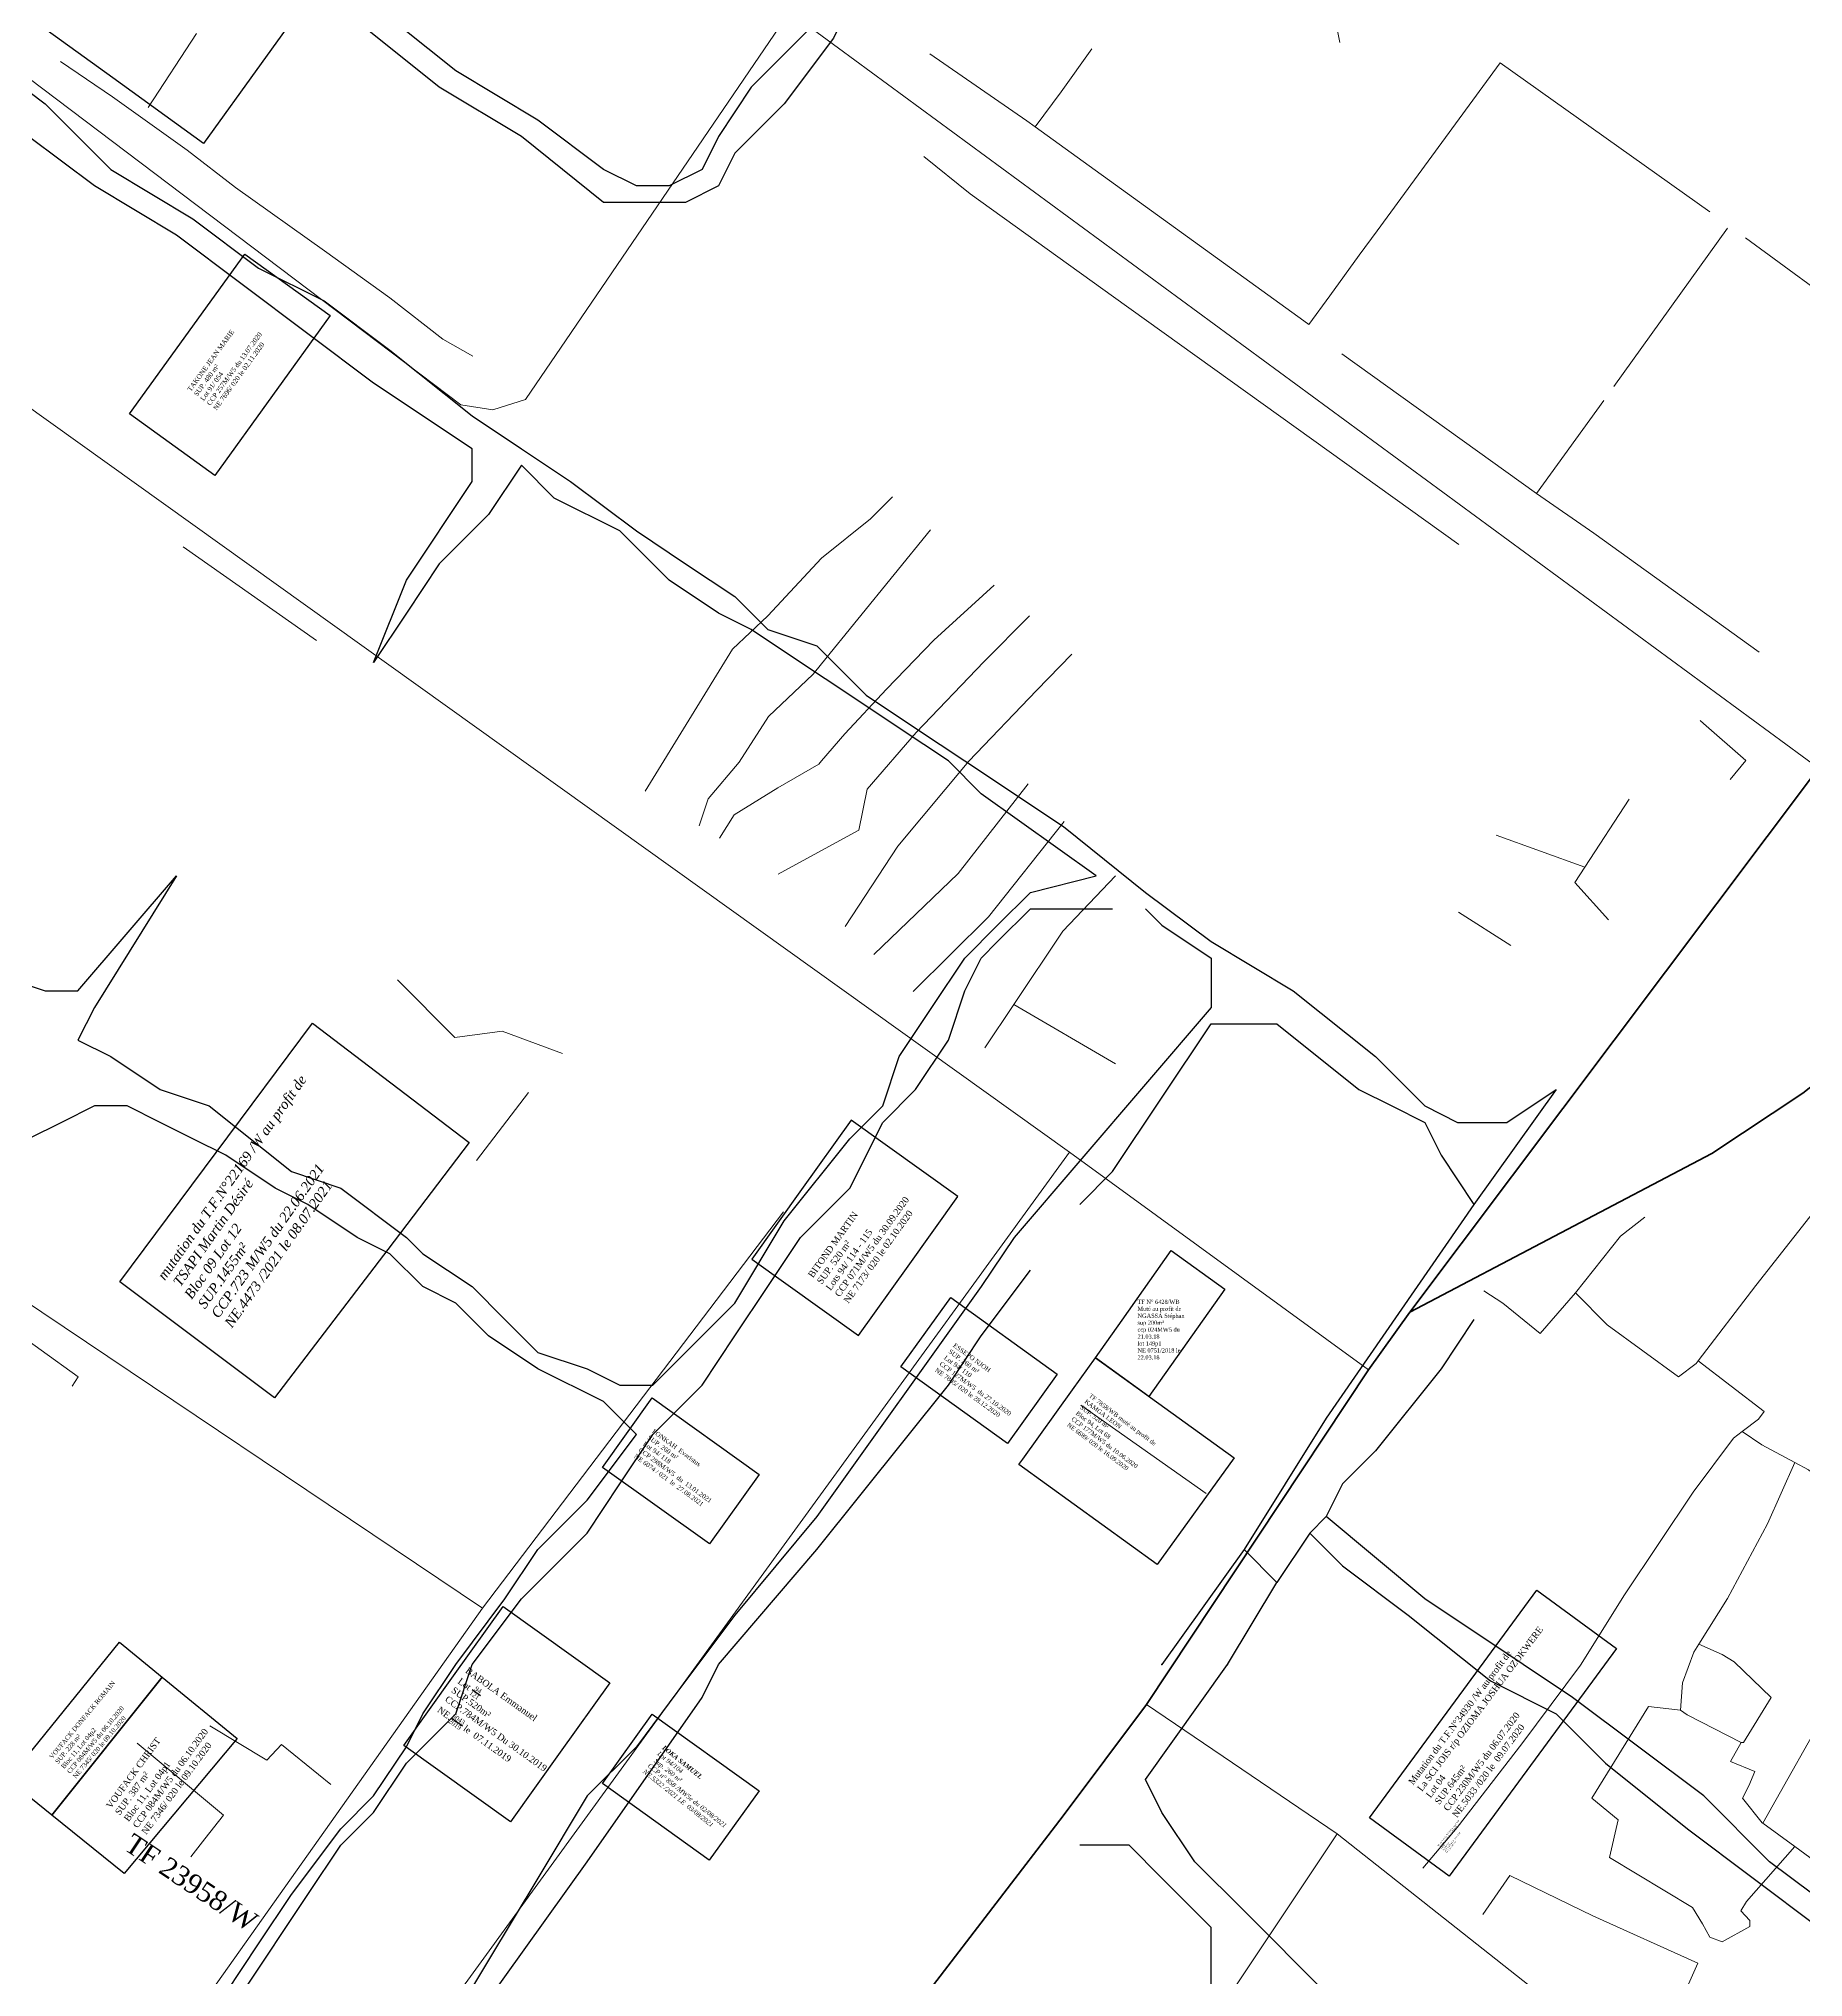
# Model space of a CAD drawing. Header units: millimetres. Extents: x 579832 to 917290, y 449831 to 1452191.
# Drawn here: x 582710.1 to 582978.7, y 450492.4 to 450787.4 of the extents above; entities that cross this region are included whole.
import ezdxf

# ---------------------------------------------------------------- set-up
doc = ezdxf.new("R2010")
doc.units = ezdxf.units.MM
doc.header["$LTSCALE"] = 10
for name, color, linetype, lineweight in [('drains_fossés', 120, 'Continuous', 20), ('Roads_main1', 10, 'Continuous', 100), ('Roads_others', 24, 'Continuous', 9)]:
    doc.layers.add(name, color=color, linetype=linetype, lineweight=lineweight)
for name, color, linetype in [('end maj 26 02 2021', 7, 'Continuous'), ('MAJ AOUT 2021', 7, 'Continuous'), ('MAJ JUILLET 06.07.2021', 7, 'Continuous'), ('MAJ JUILLET 2021', 7, 'Continuous')]:
    doc.layers.add(name, color=color, linetype=linetype)
doc.styles.add('Times 1.0', font='times.ttf', dxfattribs={"width": 0.99, "height": 1})

msp = doc.modelspace()

# ---------------------------------------------------------------- linework, layer by layer
at = {"layer": 'drains_fossés'}
for p, q in [((582734.16, 450788.19), (582726.8, 450776.93)), ((582967.21, 450758.54), (582949.89, 450734.47)), ((582938.15, 450718.18), (582908.51, 450739.43)), ((582948.36, 450732.35), (582938.15, 450718.18)), ((582752.42, 450695.81), (582732.15, 450710.05)), ((582952.22, 450671.65), (582945.5, 450661.3)), ((582945.5, 450661.3), (582931.98, 450666.2)), ((582934.23, 450649.42), (582926.25, 450654.49)), ((582854.14, 450633.82), (582858.59, 450640.45)), ((582874.03, 450631.38), (582858.59, 450640.45)), ((582776.77, 450616.7), (582784.72, 450627.01)), ((582887.87, 450566.04), (582868.75, 450579.44)), ((582977.47, 450512.29), (582972.6, 450515.85))]:
    msp.add_line(p, q, dxfattribs=at)
for points in [[(582908.21, 450786.82), (582905.57, 450800), (582904.84, 450803.66), (582890.53, 450813.97)], [(582870.45, 450785.84), (582865.79, 450779.29), (582861.82, 450773.96)], [(582776.23, 450739.06), (582771.63, 450741.69), (582763.58, 450747.96), (582753.65, 450755.11), (582740.07, 450764.73), (582732.73, 450770.41), (582721.37, 450778.54), (582713.45, 450783.94)], [(582861.82, 450773.96), (582860.57, 450774.87), (582845.8, 450785.08)], [(582964.51, 450761.04), (582932.6, 450783.74), (582919.55, 450765.91), (582913.86, 450758.14), (582911.14, 450754.44), (582906.65, 450748.25), (582903.5, 450743.92), (582902.72, 450744.46), (582861.82, 450773.96)], [(582926.31, 450710.42), (582901.55, 450728.19), (582873.73, 450748.13), (582851.95, 450763.78), (582844.89, 450769.49)], [(582969.95, 450757.1), (582986.83, 450744.73), (583000, 450735.34), (583005.36, 450731.53), (583006.77, 450730.43), (583007.86, 450728.27)], [(582802.45, 450672.91), (582815.75, 450694.51), (582821.11, 450699.55), (582829.3, 450708.36), (582836.76, 450714.32), (582840.1, 450717.66)], [(582938.15, 450718.18), (582946.84, 450712.16), (582972.02, 450694.03)], [(582845.89, 450712.64), (582829.31, 450692.26), (582828.01, 450690.67), (582821.24, 450684.26), (582816.75, 450677.31), (582812.04, 450671.73), (582810.69, 450667.63)], [(582855.57, 450704.25), (582846.39, 450695.87), (582839.19, 450688.4), (582832.86, 450681.62), (582829.3, 450677.48), (582828.88, 450676.99), (582822.63, 450673.38), (582816.01, 450669.3), (582813.79, 450665.73)], [(582860.98, 450699.57), (582854.01, 450692.55), (582843.7, 450681.84), (582836.24, 450673.2), (582834.97, 450666.96), (582829.3, 450663.87), (582822.71, 450660.27)], [(582832.88, 450652.31), (582840.91, 450664.52), (582851.72, 450677.47), (582862.01, 450688.2), (582867.39, 450693.75)], [(582963.03, 450683.64), (582963.56, 450683.19), (582970, 450677.53), (582967.63, 450674.64)], [(582837.28, 450648.04), (582850.09, 450660.38), (582860.75, 450674.02)], [(582843.23, 450642.39), (582854.71, 450653.78), (582866.23, 450668.25)], [(582945.5, 450661.3), (582943.99, 450658.97), (582949.08, 450653.29)], [(582858.59, 450640.45), (582866.04, 450651.56), (582874.04, 450660.02)], [(582789.85, 450632.98), (582780.69, 450636.39), (582773.46, 450635.41), (582764.73, 450644.2)], [(582983.09, 450612.36), (582971.53, 450597.69), (582962.72, 450586.2)], [(582954.64, 450608.07), (582950.92, 450605.15), (582944.05, 450596.53)], [(582944.05, 450596.53), (582938.68, 450590.35), (582933.01, 450594.99), (582930.11, 450596.87)], [(582962.72, 450586.2), (582962.43, 450585.82), (582959.74, 450583.75), (582948.9, 450591.66), (582944.05, 450596.53)], [(582715.22, 450582.33), (582716.16, 450583.78), (582699.19, 450595.93)], [(582969.45, 450575.43), (582971.94, 450577.34), (582972.8, 450578.47), (582962.72, 450586.2)], [(582920.85, 450509.02), (582926.04, 450515.2), (582935.9, 450527.94), (582944.82, 450539.91), (582951.55, 450550.62), (582961.97, 450566.22), (582968.14, 450574.43), (582969.45, 450575.43)], [(582969.45, 450575.43), (582972.42, 450573.42), (582977.46, 450570.74)], [(582962.84, 450543.09), (582967.18, 450550.06), (582973.3, 450561.41), (582977.46, 450570.74)], [(582977.46, 450570.74), (582979.56, 450569.63), (582985.31, 450564.9), (582998.46, 450557.5)], [(582960.03, 450533.07), (582960.38, 450537.19), (582962.1, 450541.89), (582962.84, 450543.09)], [(582969.28, 450528.12), (582969.63, 450528.1), (582973.86, 450534.95), (582968.24, 450540.38), (582966.39, 450541.54), (582962.84, 450543.09)], [(582960.03, 450533.07), (582955.19, 450533.62), (582946.54, 450519.66), (582950.55, 450516.35), (582949.24, 450510.64), (582961.9, 450503.04), (582963.42, 450500.55), (582964.51, 450498.48)], [(582969.28, 450528.12), (582961.08, 450532.31), (582960.03, 450533.07)], [(582754.62, 450521.75), (582747.08, 450527.84), (582744.85, 450525.45), (582736.21, 450530.65)], [(582984.82, 450529.84), (582981.26, 450531.23), (582974.6, 450519.44), (582972.6, 450515.85)], [(582984.82, 450529.84), (582994.19, 450523.35), (582999.69, 450519.18), (582993.07, 450508.64), (582989.8, 450503.29), (582977.47, 450512.29)], [(582733.3, 450510.72), (582735.45, 450513.47), (582738.27, 450517.07), (582725.15, 450528.04)], [(582972.6, 450515.85), (582972.49, 450515.92), (582969.49, 450519.65), (582970.46, 450521.51), (582971.36, 450523.72), (582967.64, 450525.21), (582969.28, 450528.12)], [(582977.47, 450512.29), (582970.12, 450503.93), (582969.25, 450502.53), (582970.63, 450501.03), (582970.6, 450500.13), (582966.37, 450497.78), (582964.51, 450498.48)], [(582929.97, 450501.96), (582934.06, 450507.91), (582946.69, 450501.74), (582962.71, 450494.53)], [(582962.71, 450494.53), (582961.25, 450491.33), (582958.88, 450481.11)]]:
    msp.add_lwpolyline(points, dxfattribs=at)
at = {"layer": 'end maj 26 02 2021', "flags": 128}
for points in [[(582843.61, 450814.99), (582841.11, 450809.99), (582833.61, 450799.99), (582828.61, 450789.99), (582818.61, 450779.99), (582813.61, 450772.49), (582811.11, 450767.49), (582806.11, 450764.99), (582801.11, 450764.99), (582796.11, 450767.49), (582786.11, 450774.99), (582773.61, 450782.49), (582761.11, 450792.49), (582748.61, 450799.99), (582741.11, 450807.49), (582731.11, 450812.49), (582726.11, 450814.99), (582723.61, 450819.99)], [(582843.61, 450814.99), (582841.11, 450809.99), (582833.61, 450799.99), (582828.61, 450789.99), (582818.61, 450779.99), (582813.61, 450772.49), (582811.11, 450767.49), (582806.11, 450764.99), (582801.11, 450764.99), (582796.11, 450767.49), (582786.11, 450774.99), (582773.61, 450782.49), (582761.11, 450792.49), (582748.61, 450799.99), (582741.11, 450807.49), (582731.11, 450812.49), (582726.11, 450814.99), (582723.61, 450819.99)], [(582853.61, 450812.49), (582848.61, 450809.99), (582843.61, 450807.49), (582836.11, 450797.49), (582831.11, 450787.49), (582823.61, 450777.49), (582816.11, 450769.99), (582813.61, 450764.99), (582808.61, 450762.49), (582801.11, 450762.49), (582796.11, 450762.49), (582783.61, 450772.49), (582771.11, 450779.99), (582758.61, 450789.99), (582746.11, 450797.49), (582738.61, 450802.49), (582728.61, 450809.99), (582721.11, 450814.99)], [(582853.61, 450812.49), (582848.61, 450809.99), (582843.61, 450807.49), (582836.11, 450797.49), (582831.11, 450787.49), (582823.61, 450777.49), (582816.11, 450769.99), (582813.61, 450764.99), (582808.61, 450762.49), (582801.11, 450762.49), (582796.11, 450762.49), (582783.61, 450772.49), (582771.11, 450779.99), (582758.61, 450789.99), (582746.11, 450797.49), (582738.61, 450802.49), (582728.61, 450809.99), (582721.11, 450814.99)], [(582701.11, 450784.99), (582711.11, 450777.49), (582721.11, 450767.49), (582733.61, 450759.99), (582743.61, 450752.49), (582753.61, 450747.49), (582763.61, 450739.99), (582776.11, 450729.99), (582783.61, 450724.99)], [(582701.11, 450784.99), (582711.11, 450777.49), (582721.11, 450767.49), (582733.61, 450759.99), (582743.61, 450752.49), (582753.61, 450747.49), (582763.61, 450739.99), (582776.11, 450729.99), (582783.61, 450724.99)], [(582761.11, 450692.49), (582766.11, 450704.99), (582776.11, 450719.99), (582776.11, 450724.99), (582761.11, 450734.99), (582751.11, 450742.49), (582741.11, 450749.99), (582731.11, 450757.49), (582718.61, 450764.99), (582708.61, 450772.49), (582703.61, 450777.49), (582698.61, 450779.99)], [(582761.11, 450692.49), (582766.11, 450704.99), (582776.11, 450719.99), (582776.11, 450724.99), (582761.11, 450734.99), (582751.11, 450742.49), (582741.11, 450749.99), (582731.11, 450757.49), (582718.61, 450764.99), (582708.61, 450772.49), (582703.61, 450777.49), (582698.61, 450779.99)], [(582783.61, 450724.99), (582791.11, 450719.99), (582801.11, 450712.49), (582808.61, 450707.49), (582816.11, 450702.49), (582821.11, 450697.49), (582828.61, 450694.99), (582836.11, 450687.49), (582843.61, 450682.49), (582851.11, 450677.49), (582866.11, 450667.49), (582878.61, 450657.49), (582888.61, 450649.99), (582901.11, 450642.49), (582913.61, 450632.49), (582921.11, 450624.99), (582926.11, 450622.49), (582933.61, 450622.49), (582941.11, 450627.49)], [(582783.61, 450724.99), (582791.11, 450719.99), (582801.11, 450712.49), (582808.61, 450707.49), (582816.11, 450702.49), (582821.11, 450697.49), (582828.61, 450694.99), (582836.11, 450687.49), (582843.61, 450682.49), (582851.11, 450677.49), (582866.11, 450667.49), (582878.61, 450657.49), (582888.61, 450649.99), (582901.11, 450642.49), (582913.61, 450632.49), (582921.11, 450624.99), (582926.11, 450622.49), (582933.61, 450622.49), (582941.11, 450627.49)], [(582871.11, 450659.99), (582853.61, 450672.49), (582848.61, 450677.49), (582841.11, 450682.49), (582833.61, 450687.49), (582826.11, 450692.49), (582818.61, 450697.49), (582813.61, 450699.99), (582806.11, 450704.99), (582798.61, 450712.49), (582788.61, 450717.49), (582783.61, 450722.49), (582778.61, 450714.99), (582771.11, 450707.49), (582766.11, 450699.99), (582761.11, 450692.49)], [(582871.11, 450659.99), (582853.61, 450672.49), (582848.61, 450677.49), (582841.11, 450682.49), (582833.61, 450687.49), (582826.11, 450692.49), (582818.61, 450697.49), (582813.61, 450699.99), (582806.11, 450704.99), (582798.61, 450712.49), (582788.61, 450717.49), (582783.61, 450722.49), (582778.61, 450714.99), (582771.11, 450707.49), (582766.11, 450699.99), (582761.11, 450692.49)], [(582648.61, 450684.99), (582653.61, 450679.99), (582661.11, 450674.99), (582671.11, 450669.99), (582673.61, 450664.99), (582681.11, 450662.49), (582696.11, 450652.49), (582703.61, 450644.99), (582711.11, 450642.49), (582716.11, 450642.49), (582731.11, 450659.99), (582718.61, 450639.99), (582716.11, 450634.99), (582721.11, 450632.49)], [(582648.61, 450684.99), (582653.61, 450679.99), (582661.11, 450674.99), (582671.11, 450669.99), (582673.61, 450664.99), (582681.11, 450662.49), (582696.11, 450652.49), (582703.61, 450644.99), (582711.11, 450642.49), (582716.11, 450642.49), (582731.11, 450659.99), (582718.61, 450639.99), (582716.11, 450634.99), (582721.11, 450632.49)], [(582803.61, 450582.49), (582808.61, 450587.49), (582816.11, 450594.99), (582823.61, 450607.49), (582833.61, 450619.99), (582838.61, 450624.99), (582841.11, 450632.49), (582846.11, 450639.99), (582851.11, 450647.49), (582856.11, 450652.49), (582861.11, 450657.49), (582871.11, 450659.99)], [(582803.61, 450582.49), (582808.61, 450587.49), (582816.11, 450594.99), (582823.61, 450607.49), (582833.61, 450619.99), (582838.61, 450624.99), (582841.11, 450632.49), (582846.11, 450639.99), (582851.11, 450647.49), (582856.11, 450652.49), (582861.11, 450657.49), (582871.11, 450659.99)], [(582741.11, 450489.99), (582751.11, 450504.99), (582756.11, 450512.49), (582761.11, 450517.49), (582766.11, 450524.99), (582773.61, 450532.49), (582776.11, 450539.99), (582783.61, 450549.99), (582786.11, 450552.49), (582793.61, 450559.99), (582798.61, 450567.49), (582803.61, 450574.99), (582811.11, 450582.49), (582816.11, 450589.99), (582821.11, 450597.49), (582826.11, 450604.99), (582833.61, 450612.49), (582838.61, 450622.49), (582843.61, 450627.49), (582848.61, 450634.99), (582851.11, 450642.49), (582853.61, 450647.49), (582856.11, 450649.99), (582861.11, 450654.99), (582866.11, 450654.99), (582873.61, 450654.99)], [(582741.11, 450489.99), (582751.11, 450504.99), (582756.11, 450512.49), (582761.11, 450517.49), (582766.11, 450524.99), (582773.61, 450532.49), (582776.11, 450539.99), (582783.61, 450549.99), (582786.11, 450552.49), (582793.61, 450559.99), (582798.61, 450567.49), (582803.61, 450574.99), (582811.11, 450582.49), (582816.11, 450589.99), (582821.11, 450597.49), (582826.11, 450604.99), (582833.61, 450612.49), (582838.61, 450622.49), (582843.61, 450627.49), (582848.61, 450634.99), (582851.11, 450642.49), (582853.61, 450647.49), (582856.11, 450649.99), (582861.11, 450654.99), (582866.11, 450654.99), (582873.61, 450654.99)], [(582878.61, 450654.99), (582881.11, 450652.49), (582888.61, 450647.49)], [(582878.61, 450654.99), (582881.11, 450652.49), (582888.61, 450647.49)], [(582888.61, 450647.49), (582888.61, 450639.99), (582858.61, 450604.99), (582853.61, 450597.49), (582828.61, 450562.49), (582816.11, 450547.49), (582808.61, 450537.49), (582801.11, 450527.49), (582793.61, 450519.99), (582786.11, 450507.49), (582778.61, 450494.99), (582771.11, 450482.49), (582756.11, 450462.49), (582743.61, 450447.49), (582738.61, 450437.49)], [(582888.61, 450647.49), (582888.61, 450639.99), (582858.61, 450604.99), (582853.61, 450597.49), (582828.61, 450562.49), (582816.11, 450547.49), (582808.61, 450537.49), (582801.11, 450527.49), (582793.61, 450519.99), (582786.11, 450507.49), (582778.61, 450494.99), (582771.11, 450482.49), (582756.11, 450462.49), (582743.61, 450447.49), (582738.61, 450437.49)], [(582868.61, 450609.99), (582873.61, 450614.99), (582888.61, 450637.49), (582898.61, 450637.49)], [(582868.61, 450609.99), (582873.61, 450614.99), (582888.61, 450637.49), (582898.61, 450637.49)], [(582898.61, 450637.49), (582911.11, 450627.49), (582916.11, 450624.99), (582921.11, 450622.49), (582923.61, 450617.49), (582928.61, 450609.99)], [(582898.61, 450637.49), (582911.11, 450627.49), (582916.11, 450624.99), (582921.11, 450622.49), (582923.61, 450617.49), (582928.61, 450609.99)], [(582721.11, 450632.49), (582728.61, 450627.49), (582736.11, 450624.99), (582748.61, 450614.99), (582756.11, 450612.49), (582766.11, 450604.99), (582768.61, 450602.49), (582776.11, 450597.49), (582781.11, 450592.49), (582786.11, 450587.49), (582793.61, 450584.99), (582798.61, 450582.49), (582803.61, 450582.49)], [(582721.11, 450632.49), (582728.61, 450627.49), (582736.11, 450624.99), (582748.61, 450614.99), (582756.11, 450612.49), (582766.11, 450604.99), (582768.61, 450602.49), (582776.11, 450597.49), (582781.11, 450592.49), (582786.11, 450587.49), (582793.61, 450584.99), (582798.61, 450582.49), (582803.61, 450582.49)], [(582941.11, 450627.49), (582928.61, 450609.99)], [(582941.11, 450627.49), (582928.61, 450609.99)], [(582723.61, 450624.99), (582718.61, 450624.99), (582713.61, 450622.49), (582708.61, 450619.99), (582703.61, 450614.99), (582701.11, 450609.99), (582698.61, 450604.99), (582693.61, 450599.99), (582691.11, 450597.49), (582686.11, 450592.49), (582678.61, 450582.49), (582676.11, 450577.49), (582668.61, 450569.99), (582666.11, 450567.49), (582661.11, 450562.49), (582658.61, 450554.99), (582653.61, 450552.49), (582646.11, 450542.49), (582643.61, 450537.49), (582638.61, 450524.99), (582631.11, 450502.49), (582631.11, 450492.49)], [(582723.61, 450624.99), (582718.61, 450624.99), (582713.61, 450622.49), (582708.61, 450619.99), (582703.61, 450614.99), (582701.11, 450609.99), (582698.61, 450604.99), (582693.61, 450599.99), (582691.11, 450597.49), (582686.11, 450592.49), (582678.61, 450582.49), (582676.11, 450577.49), (582668.61, 450569.99), (582666.11, 450567.49), (582661.11, 450562.49), (582658.61, 450554.99), (582653.61, 450552.49), (582646.11, 450542.49), (582643.61, 450537.49), (582638.61, 450524.99), (582631.11, 450502.49), (582631.11, 450492.49)], [(582801.11, 450574.99), (582796.11, 450579.99), (582786.11, 450584.99), (582778.61, 450589.99), (582773.61, 450594.99), (582768.61, 450597.49), (582763.61, 450602.49), (582758.61, 450604.99), (582751.11, 450609.99), (582746.11, 450612.49), (582738.61, 450617.49), (582733.61, 450619.99), (582728.61, 450622.49), (582723.61, 450624.99)], [(582801.11, 450574.99), (582796.11, 450579.99), (582786.11, 450584.99), (582778.61, 450589.99), (582773.61, 450594.99), (582768.61, 450597.49), (582763.61, 450602.49), (582758.61, 450604.99), (582751.11, 450609.99), (582746.11, 450612.49), (582738.61, 450617.49), (582733.61, 450619.99), (582728.61, 450622.49), (582723.61, 450624.99)], [(582928.61, 450609.99), (582906.11, 450577.49), (582893.61, 450557.49)], [(582928.61, 450609.99), (582906.11, 450577.49), (582893.61, 450557.49)], [(582746.11, 450439.99), (582746.11, 450444.99), (582753.61, 450452.49), (582756.11, 450457.49), (582763.61, 450464.99), (582768.61, 450474.99), (582781.11, 450492.49), (582793.61, 450509.99), (582811.11, 450534.99), (582813.61, 450539.99), (582828.61, 450557.49), (582848.61, 450582.49), (582853.61, 450589.99), (582861.11, 450599.99)], [(582746.11, 450439.99), (582746.11, 450444.99), (582753.61, 450452.49), (582756.11, 450457.49), (582763.61, 450464.99), (582768.61, 450474.99), (582781.11, 450492.49), (582793.61, 450509.99), (582811.11, 450534.99), (582813.61, 450539.99), (582828.61, 450557.49), (582848.61, 450582.49), (582853.61, 450589.99), (582861.11, 450599.99)], [(582928.61, 450592.49), (582923.61, 450584.99), (582913.61, 450572.49)], [(582928.61, 450592.49), (582923.61, 450584.99), (582913.61, 450572.49)], [(582743.61, 450497.49), (582748.61, 450504.99), (582756.11, 450514.99), (582761.11, 450519.99), (582766.11, 450527.49), (582768.61, 450532.49), (582773.61, 450539.99), (582781.11, 450549.99), (582786.11, 450557.49), (582793.61, 450564.99), (582801.11, 450574.99)], [(582743.61, 450497.49), (582748.61, 450504.99), (582756.11, 450514.99), (582761.11, 450519.99), (582766.11, 450527.49), (582768.61, 450532.49), (582773.61, 450539.99), (582781.11, 450549.99), (582786.11, 450557.49), (582793.61, 450564.99), (582801.11, 450574.99)], [(582913.61, 450572.49), (582908.61, 450567.49), (582906.11, 450562.49)], [(582913.61, 450572.49), (582908.61, 450567.49), (582906.11, 450562.49)], [(582906.11, 450562.49), (582903.61, 450559.99)], [(582906.11, 450562.49), (582903.61, 450559.99)], [(583023.61, 450472.49), (583016.11, 450477.49), (583011.11, 450479.99), (583001.11, 450489.99), (582991.11, 450497.49), (582983.61, 450502.49), (582973.61, 450509.99), (582963.61, 450519.99), (582943.61, 450534.99), (582936.11, 450539.99), (582921.11, 450549.99), (582906.11, 450562.49)], [(583023.61, 450472.49), (583016.11, 450477.49), (583011.11, 450479.99), (583001.11, 450489.99), (582991.11, 450497.49), (582983.61, 450502.49), (582973.61, 450509.99), (582963.61, 450519.99), (582943.61, 450534.99), (582936.11, 450539.99), (582921.11, 450549.99), (582906.11, 450562.49)], [(582903.61, 450559.99), (582898.61, 450552.49)], [(582903.61, 450559.99), (582898.61, 450552.49)], [(582903.61, 450559.99), (582908.61, 450554.99), (582918.61, 450547.49), (582931.11, 450537.49)], [(582903.61, 450559.99), (582908.61, 450554.99), (582918.61, 450547.49), (582931.11, 450537.49)], [(582893.61, 450557.49), (582881.11, 450539.99)], [(582893.61, 450557.49), (582881.11, 450539.99)], [(582893.61, 450557.49), (582898.61, 450552.49)], [(582893.61, 450557.49), (582898.61, 450552.49)], [(582891.11, 450539.99), (582898.61, 450552.49)], [(582891.11, 450539.99), (582898.61, 450552.49)], [(582878.61, 450522.49), (582891.11, 450539.99)], [(582878.61, 450522.49), (582891.11, 450539.99)], [(582931.11, 450537.49), (582941.11, 450532.49), (582948.61, 450524.99)], [(582931.11, 450537.49), (582941.11, 450532.49), (582948.61, 450524.99)], [(582948.61, 450524.99), (582961.11, 450514.99), (582971.11, 450507.49), (582981.11, 450499.99), (582988.61, 450494.99), (582998.61, 450484.99), (583008.61, 450477.49), (583016.11, 450472.49), (583023.61, 450467.49)], [(582948.61, 450524.99), (582961.11, 450514.99), (582971.11, 450507.49), (582981.11, 450499.99), (582988.61, 450494.99), (582998.61, 450484.99), (583008.61, 450477.49), (583016.11, 450472.49), (583023.61, 450467.49)], [(583023.61, 450397.49), (583018.61, 450399.99), (583001.11, 450414.99), (582993.61, 450422.49), (582983.61, 450429.99), (582973.61, 450437.49), (582956.11, 450449.99), (582946.11, 450457.49), (582936.11, 450464.99), (582928.61, 450472.49), (582916.11, 450482.49), (582906.11, 450489.99), (582893.61, 450502.49), (582886.11, 450509.99), (582881.11, 450517.49), (582878.61, 450522.49)], [(583023.61, 450397.49), (583018.61, 450399.99), (583001.11, 450414.99), (582993.61, 450422.49), (582983.61, 450429.99), (582973.61, 450437.49), (582956.11, 450449.99), (582946.11, 450457.49), (582936.11, 450464.99), (582928.61, 450472.49), (582916.11, 450482.49), (582906.11, 450489.99), (582893.61, 450502.49), (582886.11, 450509.99), (582881.11, 450517.49), (582878.61, 450522.49)], [(582888.61, 450499.99), (582881.11, 450507.49), (582876.11, 450512.49), (582868.61, 450512.49)], [(582888.61, 450499.99), (582881.11, 450507.49), (582876.11, 450512.49), (582868.61, 450512.49)], [(582843.61, 450434.99), (582846.11, 450439.99), (582853.61, 450444.99), (582861.11, 450452.49), (582866.11, 450457.49), (582873.61, 450464.99), (582876.11, 450467.49), (582883.61, 450477.49), (582886.11, 450484.99), (582888.61, 450489.99), (582888.61, 450499.99)], [(582843.61, 450434.99), (582846.11, 450439.99), (582853.61, 450444.99), (582861.11, 450452.49), (582866.11, 450457.49), (582873.61, 450464.99), (582876.11, 450467.49), (582883.61, 450477.49), (582886.11, 450484.99), (582888.61, 450489.99), (582888.61, 450499.99)], [(582728.61, 450477.49), (582733.61, 450484.99), (582738.61, 450489.99), (582743.61, 450497.49)], [(582728.61, 450477.49), (582733.61, 450484.99), (582738.61, 450489.99), (582743.61, 450497.49)]]:
    msp.add_lwpolyline(points, dxfattribs=at)
at = {"layer": 'end maj 26 02 2021', "color": 3, "flags": 128}
for points in [[(582722.72, 450817.48), (582738.94, 450805.77), (582752.78, 450795.82), (582735.24, 450771.46), (582721.43, 450781.42), (582709.23, 450790.19), (582708.11, 450797.15)], [(582722.72, 450817.48), (582738.94, 450805.77), (582752.78, 450795.82), (582735.24, 450771.46), (582721.43, 450781.42), (582709.23, 450790.19), (582708.11, 450797.15)], [(582882.54, 450602.99), (582890.67, 450597.13), (582879.12, 450580.8), (582871, 450586.66), (582875.04, 450592.37)], [(582882.54, 450602.99), (582890.67, 450597.13), (582879.12, 450580.8), (582871, 450586.66), (582875.04, 450592.37)]]:
    msp.add_lwpolyline(points, close=True, dxfattribs=at)
at = {"layer": 'end maj 26 02 2021', "color": 150, "linetype": 'ByBlock', "lineweight": -3, "ltscale": 0.0014, "flags": 128}
for points in [[(582741.54, 450754.6), (582754.5, 450745.25), (582736.93, 450720.91), (582723.94, 450730.29)], [(582741.54, 450754.6), (582754.5, 450745.25), (582736.93, 450720.91), (582723.94, 450730.29)], [(582848.97, 450595.85), (582865.18, 450584.18), (582857.59, 450573.62), (582841.39, 450585.29)], [(582848.97, 450595.85), (582865.18, 450584.18), (582857.59, 450573.62), (582841.39, 450585.29)]]:
    msp.add_lwpolyline(points, close=True, dxfattribs=at)
at = {"layer": 'end maj 26 02 2021', "color": 150, "lineweight": -3, "flags": 128}
for points in [[(582833.81, 450622.83), (582826.24, 450612.26), (582818.68, 450601.69), (582834.94, 450590.05), (582842.5, 450600.62), (582850.06, 450611.2)], [(582833.81, 450622.83), (582826.24, 450612.26), (582818.68, 450601.69), (582834.94, 450590.05), (582842.5, 450600.62), (582850.06, 450611.2)], [(582780.83, 450548.84), (582797.1, 450537.21), (582789.54, 450526.63), (582781.96, 450516.05), (582765.7, 450527.69), (582773.27, 450538.27)], [(582780.83, 450548.84), (582797.1, 450537.21), (582789.54, 450526.63), (582781.96, 450516.05), (582765.7, 450527.69), (582773.27, 450538.27)], [(582722.44, 450543.41), (582728.92, 450538.07), (582712.15, 450517.09), (582705.51, 450522.45)], [(582722.44, 450543.41), (582728.92, 450538.07), (582712.15, 450517.09), (582705.51, 450522.45)], [(582728.92, 450538.07), (582740.33, 450528.73), (582723.16, 450508.2), (582712.15, 450517.09)], [(582728.92, 450538.07), (582740.33, 450528.73), (582723.16, 450508.2), (582712.15, 450517.09)]]:
    msp.add_lwpolyline(points, close=True, dxfattribs=at)
at = {"layer": 'end maj 26 02 2021', "color": 3, "lineweight": -3, "flags": 128}
for points in [[(582871, 450586.66), (582892.1, 450571.43), (582880.4, 450555.21), (582859.34, 450570.41), (582859.92, 450571.22), (582867.5, 450581.78)], [(582871, 450586.66), (582892.1, 450571.43), (582880.4, 450555.21), (582859.34, 450570.41), (582859.92, 450571.22), (582867.5, 450581.78)], [(582938.2, 450551.31), (582950.29, 450542.43), (582924.82, 450507.76), (582912.73, 450516.64)], [(582938.2, 450551.31), (582950.29, 450542.43), (582924.82, 450507.76), (582912.73, 450516.64)], [(582938.2, 450551.31), (582950.29, 450542.43), (582924.82, 450507.76), (582912.73, 450516.64)], [(582938.2, 450551.31), (582950.29, 450542.43), (582924.82, 450507.76), (582912.73, 450516.64)]]:
    msp.add_lwpolyline(points, close=True, dxfattribs=at)
at = {"layer": 'end maj 26 02 2021'}
for p in [(582881.11, 450539.99), (582881.11, 450539.99), (582891.11, 450539.99), (582891.11, 450539.99)]:
    msp.add_point(p, dxfattribs=at)
at = {"layer": 'MAJ AOUT 2021', "color": 6, "lineweight": -3, "flags": 128}
msp.add_lwpolyline([(582803.54, 450580.55), (582819.8, 450568.91), (582812.24, 450558.34), (582795.98, 450569.98)], close=True, dxfattribs=at)
msp.add_lwpolyline([(582803.54, 450580.55), (582819.8, 450568.91), (582812.24, 450558.34), (582795.98, 450569.98)], close=True, dxfattribs=at)
at = {"layer": 'MAJ JUILLET 2021', "color": 3, "lineweight": -3, "flags": 128}
msp.add_lwpolyline([(582751.82, 450637.61), (582775.68, 450619.43), (582763.26, 450603.13), (582746.04, 450580.56), (582722.5, 450598.24)], close=True, dxfattribs=at)
msp.add_lwpolyline([(582751.82, 450637.61), (582775.68, 450619.43), (582763.26, 450603.13), (582746.04, 450580.56), (582722.5, 450598.24)], close=True, dxfattribs=at)
at = {"layer": 'MAJ JUILLET 2021', "color": 5, "lineweight": -3, "flags": 128}
msp.add_lwpolyline([(582803.53, 450532.44), (582819.79, 450520.78), (582812.22, 450510.21), (582795.97, 450521.87)], close=True, dxfattribs=at)
msp.add_lwpolyline([(582803.53, 450532.44), (582819.79, 450520.78), (582812.22, 450510.21), (582795.97, 450521.87)], close=True, dxfattribs=at)
at = {"layer": 'Roads_main1'}
for points in [[(583121.93, 450900.86), (583121.19, 450883.95), (583119.57, 450871.96), (583117.2, 450860.43), (583114.81, 450854.66), (583104.18, 450843.7), (583097.27, 450837.78), (583087, 450828.01), (583075.11, 450815.14), (583069.16, 450808.04), (583065.04, 450802.2), (582981.06, 450676.4), (582918.86, 450593.6)], [(583121.93, 450900.86), (583121.19, 450883.95), (583119.57, 450871.96), (583117.2, 450860.43), (583114.81, 450854.66), (583104.18, 450843.7), (583097.27, 450837.78), (583087, 450828.01), (583075.11, 450815.14), (583069.16, 450808.04), (583065.04, 450802.2), (582981.06, 450676.4), (582918.86, 450593.6)], [(582918.86, 450593.6), (582964.84, 450617.76), (582978.67, 450626.95), (582988.56, 450634.72), (582995.03, 450640.86), (583003.73, 450650.83), (583009.1, 450657.32), (583033.16, 450692.73), (583081.22, 450762.95), (583104.16, 450796.09), (583120.95, 450824.49), (583127.04, 450835.96), (583133.58, 450848.17), (583137.67, 450853.5), (583143.39, 450857.5), (583169.29, 450867.86)], [(582918.86, 450593.6), (582964.84, 450617.76), (582978.67, 450626.95), (582988.56, 450634.72), (582995.03, 450640.86), (583003.73, 450650.83), (583009.1, 450657.32), (583033.16, 450692.73), (583081.22, 450762.95), (583104.16, 450796.09), (583120.95, 450824.49), (583127.04, 450835.96), (583133.58, 450848.17), (583137.67, 450853.5), (583143.39, 450857.5), (583169.29, 450867.86)], [(582918.86, 450593.6), (582912.57, 450584.85), (582878.75, 450533.89), (582866.08, 450516.98), (582845.7, 450490.4), (582812.1, 450442.68), (582767.9, 450380.96), (582673.25, 450252.17), (582666.1, 450242.47), (582657.18, 450227.97), (582647.37, 450207.86), (582638.21, 450180.35)]]:
    msp.add_lwpolyline(points, dxfattribs=at)
at = {"layer": 'Roads_others'}
for p, q in [((582824.41, 450791.43), (582981.06, 450676.4)), ((582693.78, 450604.9), (582777.7, 450548.59))]:
    msp.add_line(p, q, dxfattribs=at)
for points in [[(582527.2, 450862.85), (582572.2, 450829.13), (582612.51, 450799.35), (582673.15, 450756.66), (582867.07, 450617.96), (582912.57, 450584.85)], [(582824.41, 450791.43), (582784.22, 450732.51), (582779.27, 450730.94)], [(582779.27, 450730.94), (582774.4, 450731.68), (582698.04, 450789.37)], [(582625.76, 450284), (582718.67, 450413.86), (582867.07, 450617.96)], [(582823.51, 450608.89), (582777.7, 450548.59), (582681.27, 450412.59), (582643.81, 450359.79), (582601.08, 450299.51), (582512.09, 450171.39)], [(582878.75, 450533.89), (582907.8, 450514.22), (583081.45, 450377.06), (583206.71, 450284.63), (583211.82, 450279.95), (583230.64, 450263.66), (583239.68, 450259.28), (583270.05, 450252.65), (583300.67, 450248.78)], [(582907.8, 450514.22), (582876.38, 450467.14), (582840.3, 450420.09), (582794.47, 450362.82), (582789.03, 450356.46), (582764.13, 450312.74), (582727.01, 450264.93), (582691.39, 450219.14), (582779.18, 450143.95), (582857.02, 450082.7), (582947.49, 450008.29)]]:
    msp.add_lwpolyline(points, dxfattribs=at)

# ---------------------------------------------------------------- texts
at = {"layer": 'end maj 26 02 2021', "color": 150, "linetype": 'ByBlock', "lineweight": -3, "ltscale": 0.0014, "attachment_point": 1, "style": 'Times 1.0'}
for s, insert, char_height, width, rotation in [('{\\C256;TAKONE JEAN MARIE\\PSUP. 480 m²\\PLot 91/ 054\\PCCP 257M/W5 du 13.07.2020\\PNE 7696/ 020 le 02.11.2020}', (582732.71, 450734.06), 0.728, 41.6414, 53.9658), ('{\\C256;TAKONE JEAN MARIE\\PSUP. 480 m²\\PLot 91/ 054\\PCCP 257M/W5 du 13.07.2020\\PNE 7696/ 020 le 02.11.2020}', (582732.71, 450734.06), 0.728, 41.6414, 53.9658), ('{\\C256;BITOND MARTIN\\PSUP. 520 m²\\PLots 94/ 114 - 115\\PCCP 071M/W5 du 30.09.2020\\PNE 7173/ 020 le 02.10.2020}', (582827.16, 450599.33), 1, 48.6763, 54.4161), ('{\\C256;BITOND MARTIN\\PSUP. 520 m²\\PLots 94/ 114 - 115\\PCCP 071M/W5 du 30.09.2020\\PNE 7173/ 020 le 02.10.2020}', (582827.16, 450599.33), 1, 48.6763, 54.4161), ('{\\C256;ESSEPO NJOH\\PSUP. 260 m²\\PLot 94/ 110\\PCCP 127M/W5  du 27.10.2020\\PNE 7805/ 020 le 28.12.2020}', (582849.65, 450588.97), 0.7, 32.9957, 323.9475), ('{\\C256;ESSEPO NJOH\\PSUP. 260 m²\\PLot 94/ 110\\PCCP 127M/W5  du 27.10.2020\\PNE 7805/ 020 le 28.12.2020}', (582849.65, 450588.97), 0.7, 32.9957, 323.9475), ('{\\C1;\\PTF 7858/WB muté au profit de\\C256;\\PKAMGA LEON\\PSUP. 520 m²\\PBloc 94, Lot 68\\PCCP 177M/W5 du 10.06.2020\\PNE 6689/ 020 le 16.09.2020}', (582870.99, 450582.17), 0.666, 36.442, 323.1412), ('{\\C1;\\PTF 7858/WB muté au profit de\\C256;\\PKAMGA LEON\\PSUP. 520 m²\\PBloc 94, Lot 68\\PCCP 177M/W5 du 10.06.2020\\PNE 6689/ 020 le 16.09.2020}', (582870.99, 450582.17), 0.666, 36.442, 323.1412), ('{\\fTimes New Roman|b0|i0|c186|p18;\\C256;FONKAH  Evaristus \\PSUP. 260 m²\\PLot 94/ 118\\PCCP 298M/W5  du  13.01.2021\\PNE\\fTimes New Roman|b0|i0|c0|p18; 6074\\fTimes New Roman|b0|i0|c186|p18; / 02\\fTimes New Roman|b0|i0|c0|p18;1 \\fTimes New Roman|b0|i0|c186|p18; le \\fTimes New Roman|b0|i0|c0|p18; 27.08.2021}', (582803.84, 450575.87), 0.7, 32.9957, 323.9475), ('{\\fTimes New Roman|b0|i0|c186|p18;\\C256;FONKAH  Evaristus \\PSUP. 260 m²\\PLot 94/ 118\\PCCP 298M/W5  du  13.01.2021\\PNE\\fTimes New Roman|b0|i0|c0|p18; 6074\\fTimes New Roman|b0|i0|c186|p18; / 02\\fTimes New Roman|b0|i0|c0|p18;1 \\fTimes New Roman|b0|i0|c186|p18; le \\fTimes New Roman|b0|i0|c0|p18; 27.08.2021}', (582803.84, 450575.87), 0.7, 32.9957, 323.9475), ('{\\C1;Mutation du T.F.N°34930 /W au profit de \\P\\C7;La SCI JOIS r/p OZIOMA JOSHUA OZOKWERE \\PLot 04\\PSUP.645m²\\PCCP.230M/W5 du 06.07.2020\\PNE.5033 /020 le  09.07.2020 }', (582918.54, 450522.19), 1, 45.7076, 53.1545), ('{\\C1;Mutation du T.F.N°34930 /W au profit de \\P\\C7;La SCI JOIS r/p OZIOMA JOSHUA OZOKWERE \\PLot 04\\PSUP.645m²\\PCCP.230M/W5 du 06.07.2020\\PNE.5033 /020 le  09.07.2020 }', (582918.54, 450522.19), 1, 45.7076, 53.1545), ('{\\fTimes New Roman|b0|i0|c186|p18;\\C256;VOUFACK \\fTimes New Roman|b0|i0|c0|p18;DONFACK ROMAIN\\P\\fTimes New Roman|b0|i0|c186|p18;SUP. \\fTimes New Roman|b0|i0|c0|p18;228\\fTimes New Roman|b0|i0|c186|p18; m²\\PBloc 11, Lot 04p\\fTimes New Roman|b0|i0|c0|p18;2\\fTimes New Roman|b0|i0|c186|p18;\\PCCP 084M/W5 du 06.10.2020\\PNE \\fTimes New Roman|b0|i0|c0|p18;7345\\fTimes New Roman|b0|i0|c186|p18;/ 020 le 09.10.2020}', (582711.68, 450526.01), 0.7, 20.7163, 50.2805), ('{\\fTimes New Roman|b0|i0|c186|p18;\\C256;VOUFACK \\fTimes New Roman|b0|i0|c0|p18;DONFACK ROMAIN\\P\\fTimes New Roman|b0|i0|c186|p18;SUP. \\fTimes New Roman|b0|i0|c0|p18;228\\fTimes New Roman|b0|i0|c186|p18; m²\\PBloc 11, Lot 04p\\fTimes New Roman|b0|i0|c0|p18;2\\fTimes New Roman|b0|i0|c186|p18;\\PCCP 084M/W5 du 06.10.2020\\PNE \\fTimes New Roman|b0|i0|c0|p18;7345\\fTimes New Roman|b0|i0|c186|p18;/ 020 le 09.10.2020}', (582711.68, 450526.01), 0.7, 20.7163, 50.2805), ('\\A1;{\\C7;BABOLA Emmanuel^JLot \\H0.7x;\\S94/121;\\H1.429x; \\PSUP.520m²\\PCCP.784M/W5 Du 30.10.2019\\PNE.\\H0.7x;\\S6043/2019;\\H1.429x; le  07.11.2019}', (582775.57, 450539.66), 1, 34.7605, 324.4413), ('\\A1;{\\C7;BABOLA Emmanuel^JLot \\H0.7x;\\S94/121;\\H1.429x; \\PSUP.520m²\\PCCP.784M/W5 Du 30.10.2019\\PNE.\\H0.7x;\\S6043/2019;\\H1.429x; le  07.11.2019}', (582775.57, 450539.66), 1, 34.7605, 324.4413), ('{\\fTimes New Roman|b0|i0|c186|p18;\\C256;VOUFACK CHRIST\\PSUP. 387 m²\\PBloc 11, Lot 04p1\\PCCP 084M/W5 du 06.10.2020\\PNE 7346/ 020 le 09.10.2020}', (582720.33, 450518.56), 1, 29.5947, 53.7617), ('{\\fTimes New Roman|b0|i0|c186|p18;\\C256;VOUFACK CHRIST\\PSUP. 387 m²\\PBloc 11, Lot 04p1\\PCCP 084M/W5 du 06.10.2020\\PNE 7346/ 020 le 09.10.2020}', (582720.33, 450518.56), 1, 29.5947, 53.7617), ('{\\fTimes New Roman|b0|i0|c186|p18;\\C1;TF 23958/W }', (582724.58, 450514.44), 3, 136.6623, 326.4549), ('{\\fTimes New Roman|b0|i0|c186|p18;\\C1;TF 23958/W }', (582724.58, 450514.44), 3, 136.6623, 326.4549), ('{\\C1;Mutation du T.F.N°34930 /W au profit de \\P\\C7;OZIOMA JOSHUA OZOKWERE \\PLot 04\\PSUP.645m²\\PCCP.035M/W5 Du 31.03.2020\\PNE.1725 /2020 Le 31.03.2020 }', (582923.05, 450512.44), 0.2, 6.1454, 51.0145), ('{\\C1;Mutation du T.F.N°34930 /W au profit de \\P\\C7;OZIOMA JOSHUA OZOKWERE \\PLot 04\\PSUP.645m²\\PCCP.035M/W5 Du 31.03.2020\\PNE.1725 /2020 Le 31.03.2020 }', (582923.05, 450512.44), 0.2, 6.1454, 51.0145)]:
    msp.add_mtext(s, dxfattribs=dict(at, insert=insert, char_height=char_height, width=width, rotation=rotation))
at = {"layer": 'end maj 26 02 2021', "color": 1, "linetype": 'ByBlock', "lineweight": -3, "ltscale": 0.0014, "insert": (582877.4, 450595.49), "char_height": 0.6334, "width": 8.2763, "attachment_point": 1, "style": 'Times 1.0'}
msp.add_mtext('TF N° 6428/WB\\PMuté au profit de NGASSA Stéphan \\Psup 200m²\\Pccp 024MW5 du 21.03.18\\Plot 149p1\\PNE 0751/2018 le 22.03.18', dxfattribs=at)
msp.add_mtext('TF N° 6428/WB\\PMuté au profit de NGASSA Stéphan \\Psup 200m²\\Pccp 024MW5 du 21.03.18\\Plot 149p1\\PNE 0751/2018 le 22.03.18', dxfattribs=at)
at = {"layer": 'end maj 26 02 2021', "color": 150, "linetype": 'ByBlock', "lineweight": -3, "ltscale": 0.0014, "insert": (582919.67, 450514.92), "char_height": 1, "width": 19.0722, "attachment_point": 1, "style": 'Times 1.0'}
msp.add_mtext('{\\C1;annulée}', dxfattribs=at)
msp.add_mtext('{\\C1;annulée}', dxfattribs=at)
at = {"layer": 'MAJ JUILLET 06.07.2021', "insert": (582805.4, 450527.75), "char_height": 0.7, "width": 52.4143, "attachment_point": 1, "rotation": 321.3272}
msp.add_mtext('{\\fTimes New Roman|b1|i1|c0|p18;\\C7;LOKA SAMUEL\\P\\fTimes New Roman|b0|i1|c0|p18;Lot 94/104\\P Sup. 260 m²\\PCCP.n° 858 /MW5e du 02/08/2021\\PNE.5322 /2021 LE  03/08/2021 }', dxfattribs=at)
msp.add_mtext('{\\fTimes New Roman|b1|i1|c0|p18;\\C7;LOKA SAMUEL\\P\\fTimes New Roman|b0|i1|c0|p18;Lot 94/104\\P Sup. 260 m²\\PCCP.n° 858 /MW5e du 02/08/2021\\PNE.5322 /2021 LE  03/08/2021 }', dxfattribs=at)
at = {"layer": 'MAJ JUILLET 2021', "color": 7, "lineweight": -3, "insert": (582728.11, 450599.2), "char_height": 1.5, "width": 49.4231, "attachment_point": 1, "rotation": 54.7569}
msp.add_mtext('{\\fTimes New Roman|b0|i1|c0|p18;\\C1;mutation du T.F.N°22169 /W au profit de\\P \\C7;TSAPI Martin Désiré\\PBloc 09 Lot 12\\PSUP.1455m²\\PCCP.723 M/W5 du 22.06.2021\\PNE.4473 /2021 le 08.07.2021}', dxfattribs=at)
msp.add_mtext('{\\fTimes New Roman|b0|i1|c0|p18;\\C1;mutation du T.F.N°22169 /W au profit de\\P \\C7;TSAPI Martin Désiré\\PBloc 09 Lot 12\\PSUP.1455m²\\PCCP.723 M/W5 du 22.06.2021\\PNE.4473 /2021 le 08.07.2021}', dxfattribs=at)

doc.saveas('drawing.dxf')
